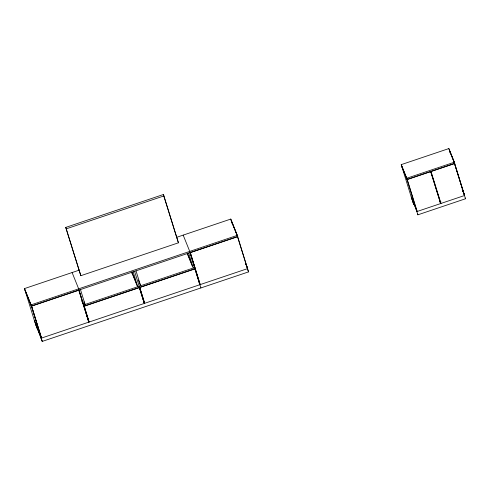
<?xml version="1.0" encoding="UTF-8"?>
<svg xmlns="http://www.w3.org/2000/svg" width="490" height="490" viewBox="0 0 490 490"><rect width="100%" height="100%" fill="white"/><g stroke="black" fill="none" stroke-linecap="round" stroke-linejoin="round"><path stroke-width="0.73" d="M65.752 227.409L163.342 194.524L163.905 195.933L178.421 242.813L80.832 275.699L65.752 227.409L80.832 275.699M66.322 228.818L163.905 195.933M24.5 288.586L31.066 304.884L41.08 337.5L34.857 322.053L24.5 288.586L79.319 270.113M176.688 237.301L230.784 219.067L237.724 236.566L31.44 306.085L24.874 289.792M406.767 178.63L416.757 210.89L411.6 198.095L401.237 164.628L448.846 148.58L454.34 162.233L454.714 163.44L407.11 179.481L401.61 165.834M31.066 304.884L237.35 235.365M401.237 164.628L406.737 178.274L454.34 162.233M31.605 306.085L78.89 290.147L88.794 322.138L41.509 338.076L31.293 305.313L41.509 338.076M237.57 236.67L190.285 252.607L200.183 284.598L247.475 268.667L247.162 267.895M431.077 171.457L454.561 163.544L465.5 198.769L417.897 214.81L417.584 214.044M430.22 172.057L431.666 171.567M194.738 267.534L83.661 304.97L82.234 301.43M84.035 306.177L195.112 268.74L189.746 251.407L183.18 235.108M194.959 268.845L139.736 287.452L144.648 303.316L199.871 284.708L194.873 268.796M439.463 201.905L440.902 201.421M89.113 322.034L144.329 303.426L139.423 287.563L84.2 306.17L89.113 322.034L84.115 306.121M417.18 211.472L440.663 203.558L430.759 171.561L407.276 179.475L406.97 178.709L417.18 211.472L416.874 210.706M440.675 202.682L440.982 203.448L464.465 195.535L454.481 163.501M35.17 322.824L42.22 341.42L248.504 271.895L237.374 235.715M454.714 163.44L448.846 148.58M454.745 163.789L449.587 150.994L450.267 153.18M462.897 190.947L463.987 193.642M462.186 189.459L464.361 194.849L454.371 162.588M465.194 198.003L465.5 198.769M440.663 203.558L430.679 171.525M401.984 167.035L407.141 179.836M411.226 196.888L416.384 209.683M231.157 220.273L237.724 236.566M231.531 221.48L237.748 236.921M245.858 263.963L246.991 266.774M245.668 263.767L247.364 267.975M248.504 271.895L237.485 236.627M194.199 266.487L195.112 268.74M194.291 266.989L195.143 269.096M200.183 284.598L191.327 256.203M187.315 253.14L193.311 268.018L188.687 253.091M199.142 282.485L199.448 283.251M187.492 254.132L192.3 266.064M178.421 242.813L163.342 194.524M138.345 280.102L140.63 285.774L136.006 270.848M144.648 303.316L139.877 288.126M131.779 271.858L137.77 286.736L133.151 271.809M137.322 286.185L131.951 272.85L132.398 274.296M144.329 303.426L139.558 288.236M83.949 301.656L85.088 304.486L80.47 289.566M72.104 272.544L78.669 288.837L88.684 321.452M81.995 301.111L82.896 303.341M82.087 301.613L82.933 303.72M88.794 322.138L78.804 290.105M25.247 290.999L31.464 306.44M34.49 320.852L40.707 336.293M430.992 171.414L440.982 203.448M406.737 178.274L407.11 179.481M416.139 209.353L417.897 214.81M412.219 199.632L413.67 204.318L411.906 198.86M230.784 219.067L232.205 223.661M190.2 252.564L190.873 254.745M190.145 252.963L200.9 287.942M134.579 271.325L139.57 287.459M139.601 287.814L144.219 302.734M40.768 336.728L42.22 341.42M40.462 335.962L41.913 340.648M35.476 323.59L36.928 328.282"/></g></svg>
